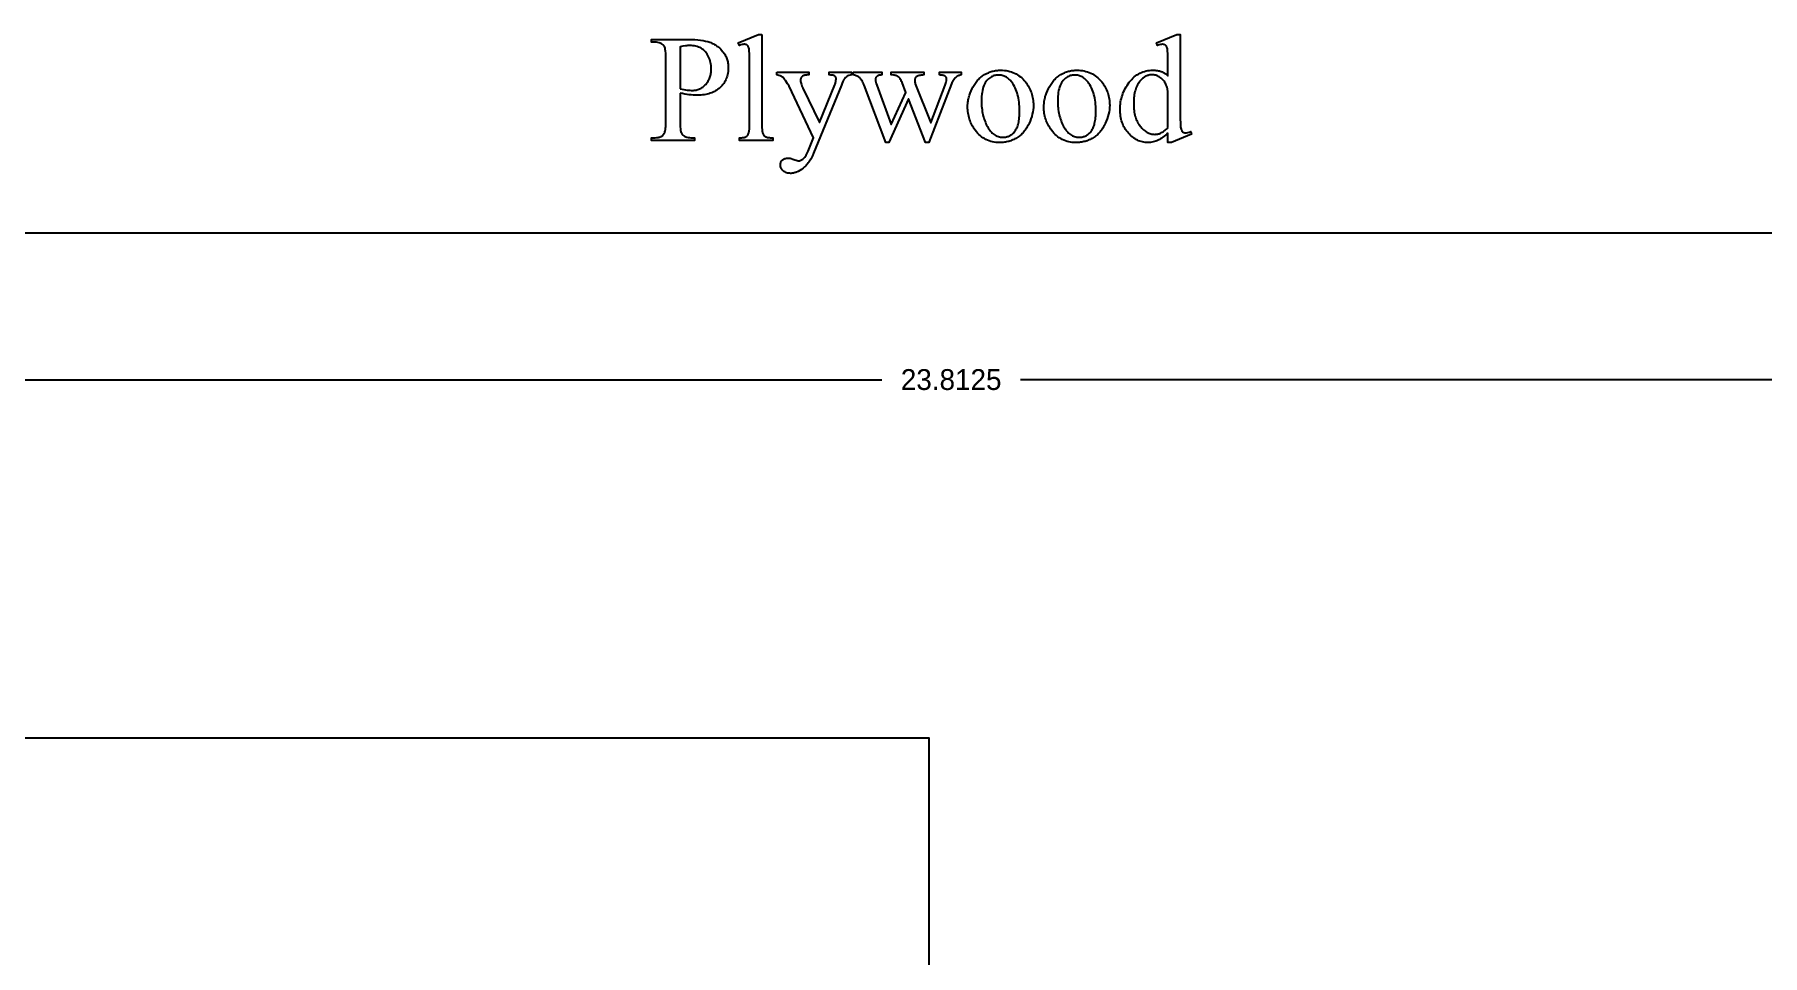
# Model space of a CAD drawing. Extents: x -4 to 200, y -54 to 66.
# Drawn here: x 102.78 to 117.71, y 40.66 to 48.62 of the extents above; entities that cross this region are included whole.
import ezdxf

# ---------------------------------------------------------------- set-up
doc = ezdxf.new("R2010")
doc.units = 0
doc.header["$MEASUREMENT"] = 0
doc.layers.get('Defpoints').update_dxf_attribs({"linetype": 'CONTINUOUS'})
doc.layers.add('Dimentions', color=7, linetype='CONTINUOUS')
doc.layers.add('LAYER_1', color=3, linetype='CONTINUOUS')
doc.dimstyles.get("Standard").update_dxf_attribs({"dimtxt": 0.18, "dimasz": 0.18, "dimexe": 0.18, "dimexo": 0.0625, "dimgap": 0.09, "dimtad": 0, "dimtih": 1, "dimtoh": 1, "dimdec": 4, "dimzin": 0, "dimdsep": 46, "dimtxsty": 'STANDARD', "dimcen": 0.09, "dimadec": 0, "dimazin": 0, "dimtfac": 1, "dimtdec": 4, "dimtofl": 0, "dimtmove": 0, "dimatfit": 3, "dimfxl": 1, "dimtolj": 1, "dimtzin": 0, "dimarcsym": 0})

# ---------------------------------------------------------------- blocks, each defined once
blk = doc.blocks.new('*D193')
at = {"layer": 'Defpoints', "color": 0}
for p in [(98.794, 46.904), (122.607, 46.904), (122.607, 45.633)]:
    blk.add_point(p, dxfattribs=at)
at = {"layer": 'Dimentions', "color": 0, "lineweight": -2}
for p, q in [((98.794, 46.841), (98.794, 45.453)), ((122.607, 46.841), (122.607, 45.453)), ((98.974, 45.633), (110.1, 45.633)), ((122.427, 45.633), (111.3, 45.633))]:
    blk.add_line(p, q, dxfattribs=at)
at = {"layer": 'Dimentions', "color": 0}
for points in [[(98.974, 45.663), (98.974, 45.603), (98.794, 45.633)], [(122.427, 45.603), (122.427, 45.663), (122.607, 45.633)]]:
    blk.add_solid(points, dxfattribs=at)
at = {"layer": 'Dimentions', "color": 0, "insert": (110.7, 45.633), "char_height": 0.18, "attachment_point": 5}
blk.add_mtext('\\A1;23.8125', dxfattribs=at)

msp = doc.modelspace()

# ---------------------------------------------------------------- linework, layer by layer
at = {"layer": 'LAYER_1'}
msp.add_line((98.79414, 46.90379), (122.60664, 46.90379), dxfattribs=at)
for points in [[(108.35694, 48.11005), (108.35694, 47.85576), (108.35722, 47.83614), (108.35807, 47.81846), (108.35947, 47.80274), (108.36145, 47.78897), (108.36398, 47.77715), (108.36708, 47.76728), (108.36884, 47.76308), (108.37074, 47.75937), (108.37278, 47.75614), (108.37497, 47.7534), (108.38147, 47.74676), (108.38877, 47.74101), (108.39684, 47.73614), (108.40571, 47.73216), (108.41535, 47.72906), (108.42578, 47.72684), (108.437, 47.72552), (108.449, 47.72507), (108.48248, 47.72507), (108.48248, 47.70125), (108.10844, 47.70125), (108.10844, 47.72507), (108.14127, 47.72507), (108.15462, 47.72564), (108.16093, 47.72634), (108.16698, 47.72733), (108.1728, 47.72859), (108.17836, 47.73014), (108.18368, 47.73197), (108.18875, 47.73409), (108.19358, 47.73648), (108.19816, 47.73916), (108.20249, 47.74211), (108.20658, 47.74535), (108.21042, 47.74887), (108.21401, 47.75268), (108.21736, 47.75676), (108.22046, 47.76113), (108.22348, 47.76697), (108.22609, 47.77452), (108.2283, 47.78379), (108.23012, 47.79476), (108.23152, 47.80745), (108.23253, 47.82184), (108.23313, 47.83795), (108.23333, 47.85576), (108.23333, 48.41971), (108.23306, 48.43933), (108.23225, 48.45701), (108.23089, 48.47273), (108.22899, 48.4865), (108.22654, 48.49832), (108.22356, 48.50819), (108.22186, 48.51239), (108.22003, 48.5161), (108.21806, 48.51933), (108.21595, 48.52207), (108.20929, 48.52871), (108.20187, 48.53446), (108.19368, 48.53933), (108.18473, 48.54331), (108.17501, 48.54641), (108.16453, 48.54863), (108.15328, 48.54995), (108.14127, 48.5504), (108.10844, 48.5504), (108.10844, 48.57422), (108.4284, 48.57422), (108.45692, 48.57384), (108.48388, 48.57271), (108.5093, 48.57082), (108.53317, 48.56818), (108.55549, 48.56479), (108.57627, 48.56064), (108.59549, 48.55573), (108.61316, 48.55007), (108.62153, 48.54693), (108.62973, 48.54352), (108.63776, 48.53986), (108.64563, 48.53593), (108.65334, 48.53175), (108.66087, 48.52731), (108.66824, 48.5226), (108.67545, 48.51764), (108.68249, 48.51242), (108.68936, 48.50695), (108.69607, 48.50121), (108.70261, 48.49521), (108.70898, 48.48896), (108.71519, 48.48244), (108.72711, 48.46864), (108.73272, 48.46139), (108.73797, 48.45398), (108.74286, 48.4464), (108.74739, 48.43866), (108.75155, 48.43075), (108.75536, 48.42268), (108.7588, 48.41444), (108.76187, 48.40603), (108.76459, 48.39746), (108.76694, 48.38872), (108.76894, 48.37981), (108.77057, 48.37074), (108.77183, 48.36151), (108.77274, 48.3521), (108.77328, 48.34253), (108.77346, 48.3328), (108.77319, 48.3196), (108.77236, 48.30671), (108.77098, 48.29413), (108.76906, 48.28186), (108.76658, 48.26991), (108.76355, 48.25826), (108.75997, 48.24693), (108.75584, 48.23591), (108.75116, 48.2252), (108.74593, 48.21481), (108.74014, 48.20472), (108.73381, 48.19495), (108.72693, 48.18549), (108.71949, 48.17634), (108.71151, 48.1675), (108.70297, 48.15898), (108.69393, 48.15087), (108.68444, 48.14329), (108.67449, 48.13623), (108.66408, 48.12969), (108.65322, 48.12367), (108.64191, 48.11818), (108.63014, 48.11321), (108.61791, 48.10877), (108.60523, 48.10484), (108.59209, 48.10144), (108.5785, 48.09857), (108.56446, 48.09621), (108.54996, 48.09438), (108.535, 48.09307), (108.51959, 48.09229), (108.50372, 48.09203), (108.48763, 48.09231), (108.47089, 48.09315), (108.45351, 48.09456), (108.43548, 48.09653), (108.41681, 48.09907), (108.3975, 48.10217), (108.37754, 48.10583)], [(109.06381, 48.61671), (109.06381, 47.83452), (109.06431, 47.80917), (109.06494, 47.79824), (109.06582, 47.78849), (109.06695, 47.7799), (109.06833, 47.77247), (109.06997, 47.76622), (109.07185, 47.76113), (109.074, 47.75676), (109.07642, 47.75266), (109.07911, 47.74883), (109.08207, 47.74527), (109.08531, 47.74199), (109.08881, 47.73898), (109.09259, 47.73623), (109.09664, 47.73377), (109.10128, 47.73158), (109.10682, 47.72968), (109.11327, 47.72808), (109.12062, 47.72676), (109.12888, 47.72574), (109.13804, 47.72501), (109.14811, 47.72458), (109.15909, 47.72443), (109.15909, 47.70125), (108.87003, 47.70125), (108.87003, 47.72443), (108.8887, 47.72495), (108.89683, 47.72561), (108.90415, 47.72652), (108.91067, 47.7277), (108.91638, 47.72914), (108.92129, 47.73084), (108.92539, 47.7328), (108.929, 47.73506), (108.9324, 47.73767), (108.93559, 47.74062), (108.93859, 47.7439), (108.94139, 47.74754), (108.94398, 47.75151), (108.94638, 47.75582), (108.94857, 47.76048), (108.95053, 47.76586), (108.95223, 47.77235), (108.95367, 47.77995), (108.95485, 47.78865), (108.95576, 47.79845), (108.95642, 47.80937), (108.95694, 47.83452), (108.95694, 48.37014), (108.95666, 48.41522), (108.95581, 48.45069), (108.9544, 48.47654), (108.95349, 48.48586), (108.95243, 48.49278), (108.94984, 48.5033), (108.94828, 48.50788), (108.94656, 48.51201), (108.94466, 48.51569), (108.9426, 48.51891), (108.94036, 48.52168), (108.93795, 48.524), (108.93537, 48.52596), (108.93262, 48.52766), (108.92969, 48.5291), (108.9266, 48.53028), (108.9199, 48.53185), (108.91252, 48.53237), (108.90819, 48.53221), (108.90359, 48.53173), (108.89353, 48.5298), (108.88234, 48.52658), (108.87003, 48.52207), (108.85909, 48.5446), (109.03484, 48.61671)], [(112.57368, 47.76756), (112.56292, 47.75669), (112.55223, 47.74662), (112.5416, 47.73734), (112.53103, 47.72886), (112.52052, 47.72117), (112.51006, 47.71427), (112.49967, 47.70817), (112.48934, 47.70286), (112.47894, 47.69826), (112.46834, 47.69427), (112.45754, 47.6909), (112.44653, 47.68814), (112.43533, 47.68599), (112.42392, 47.68446), (112.41231, 47.68354), (112.4005, 47.68323), (112.38853, 47.68354), (112.37674, 47.68449), (112.36515, 47.68607), (112.35375, 47.68828), (112.34254, 47.69112), (112.33152, 47.69459), (112.32069, 47.69869), (112.31005, 47.70343), (112.2996, 47.70879), (112.28935, 47.71479), (112.27929, 47.72142), (112.26941, 47.72868), (112.25973, 47.73657), (112.25024, 47.74509), (112.24094, 47.75424), (112.23183, 47.76402), (112.2231, 47.7743), (112.21493, 47.78494), (112.20733, 47.79594), (112.20029, 47.8073), (112.19381, 47.81901), (112.18789, 47.83109), (112.18254, 47.84353), (112.17775, 47.85632), (112.17353, 47.86948), (112.16987, 47.883), (112.16677, 47.89687), (112.16424, 47.91111), (112.16226, 47.9257), (112.16086, 47.94065), (112.16001, 47.95597), (112.15973, 47.97164), (112.16004, 47.98741), (112.16098, 48.00301), (112.16254, 48.01844), (112.16472, 48.0337), (112.16752, 48.0488), (112.17095, 48.06373), (112.17501, 48.07848), (112.17969, 48.09307), (112.18499, 48.10749), (112.19091, 48.12175), (112.19746, 48.13583), (112.20463, 48.14975), (112.21243, 48.16349), (112.22085, 48.17707), (112.22989, 48.19048), (112.23956, 48.20372), (112.24971, 48.21647), (112.26023, 48.22839), (112.2711, 48.23949), (112.28233, 48.24977), (112.29391, 48.25923), (112.30586, 48.26786), (112.31816, 48.27568), (112.33081, 48.28267), (112.34383, 48.28883), (112.3572, 48.29418), (112.37093, 48.2987), (112.38501, 48.3024), (112.39945, 48.30528), (112.41425, 48.30734), (112.42941, 48.30857), (112.44492, 48.30898), (112.45455, 48.30879), (112.46397, 48.30821), (112.47318, 48.30724), (112.48218, 48.30588), (112.49097, 48.30414), (112.49954, 48.30201), (112.50791, 48.29949), (112.51606, 48.29659), (112.524, 48.2933), (112.53173, 48.28962), (112.53925, 48.28555), (112.54656, 48.2811), (112.55366, 48.27626), (112.56054, 48.27103), (112.56721, 48.26541), (112.57368, 48.25941), (112.57368, 48.36821), (112.57338, 48.41388), (112.57247, 48.44981), (112.57096, 48.476), (112.56998, 48.48544), (112.56885, 48.49246), (112.56609, 48.50312), (112.56446, 48.50776), (112.56265, 48.51193), (112.56068, 48.51564), (112.55853, 48.51889), (112.55621, 48.52168), (112.55372, 48.524), (112.55106, 48.52596), (112.54825, 48.52766), (112.54527, 48.5291), (112.54213, 48.53028), (112.53537, 48.53185), (112.52797, 48.53237), (112.51892, 48.53173), (112.5085, 48.5298), (112.49671, 48.52658), (112.48355, 48.52207), (112.47518, 48.5446), (112.65093, 48.61671), (112.6799, 48.61671), (112.6799, 47.93495), (112.6802, 47.88817), (112.68111, 47.8515), (112.68262, 47.82492), (112.6836, 47.81542), (112.68473, 47.80844), (112.68751, 47.79788), (112.68917, 47.79325), (112.69101, 47.78905), (112.69303, 47.78528), (112.69523, 47.78195), (112.69761, 47.77905), (112.70018, 47.77658), (112.70571, 47.77263), (112.70864, 47.77108), (112.71169, 47.76982), (112.71484, 47.76883), (112.7181, 47.76813), (112.72497, 47.76756), (112.72949, 47.76773), (112.73438, 47.76825), (112.74524, 47.7703), (112.75756, 47.77372), (112.77132, 47.77851), (112.7784, 47.75598), (112.60329, 47.68323), (112.57368, 47.68323)], [(108.35694, 48.14675), (108.38913, 48.14111), (108.41745, 48.13709), (108.43017, 48.13568), (108.44192, 48.13468), (108.4527, 48.13407), (108.46252, 48.13387), (108.47082, 48.13407), (108.47897, 48.13468), (108.48698, 48.13569), (108.49485, 48.13711), (108.50257, 48.13893), (108.51015, 48.14116), (108.51759, 48.14379), (108.52488, 48.14683), (108.53204, 48.15027), (108.53904, 48.15412), (108.54591, 48.15837), (108.55263, 48.16302), (108.5592, 48.16808), (108.56564, 48.17355), (108.57193, 48.17942), (108.57808, 48.1857), (108.58396, 48.19229), (108.58947, 48.19913), (108.59459, 48.20621), (108.59934, 48.21352), (108.60371, 48.22107), (108.6077, 48.22886), (108.6113, 48.2369), (108.61453, 48.24517), (108.61738, 48.25367), (108.61985, 48.26242), (108.62194, 48.27141), (108.62364, 48.28063), (108.62497, 48.2901), (108.62592, 48.2998), (108.62649, 48.30974), (108.62668, 48.31992), (108.62632, 48.33396), (108.62523, 48.34775), (108.62342, 48.36128), (108.62089, 48.37456), (108.61763, 48.3876), (108.61365, 48.40038), (108.60894, 48.4129), (108.60351, 48.42518), (108.59741, 48.43695), (108.59071, 48.44796), (108.58341, 48.4582), (108.5755, 48.46767), (108.56699, 48.47638), (108.55788, 48.48433), (108.54816, 48.49151), (108.53784, 48.49793), (108.52704, 48.50359), (108.51587, 48.50849), (108.50434, 48.51264), (108.49245, 48.51603), (108.4802, 48.51867), (108.46759, 48.52056), (108.45461, 48.52169), (108.44127, 48.52207), (108.43277, 48.52188), (108.42369, 48.52131), (108.41402, 48.52035), (108.40377, 48.51901), (108.38152, 48.51519), (108.35694, 48.50984)], [(109.19385, 48.29095), (109.46874, 48.29095), (109.46874, 48.26713), (109.45522, 48.26713), (109.44821, 48.26694), (109.44164, 48.26635), (109.43553, 48.26537), (109.42987, 48.264), (109.42467, 48.26223), (109.41992, 48.26007), (109.41562, 48.25752), (109.41177, 48.25458), (109.40837, 48.25135), (109.40543, 48.24792), (109.40294, 48.24431), (109.4009, 48.2405), (109.39932, 48.2365), (109.39819, 48.23231), (109.39751, 48.22793), (109.39728, 48.22336), (109.39761, 48.21678), (109.39861, 48.2096), (109.40027, 48.20181), (109.40259, 48.19342), (109.40558, 48.18443), (109.40923, 48.17483), (109.41355, 48.16463), (109.41853, 48.15383), (109.56209, 47.8564), (109.69406, 48.18216), (109.69663, 48.18874), (109.69885, 48.19531), (109.70073, 48.20186), (109.70227, 48.20839), (109.70347, 48.2149), (109.70432, 48.22139), (109.70484, 48.22785), (109.70501, 48.2343), (109.70473, 48.23973), (109.70388, 48.24444), (109.70247, 48.24842), (109.7005, 48.25168), (109.69756, 48.25504), (109.6939, 48.25804), (109.68952, 48.26068), (109.68441, 48.26295), (109.67789, 48.26478), (109.66928, 48.26609), (109.65858, 48.26687), (109.64578, 48.26713), (109.64578, 48.29095), (109.83763, 48.29095), (109.83763, 48.26713), (109.8264, 48.26552), (109.81654, 48.26327), (109.80805, 48.26037), (109.80093, 48.25683), (109.79433, 48.25213), (109.78741, 48.24573), (109.78017, 48.23764), (109.7726, 48.22786), (109.76906, 48.22139), (109.76424, 48.21096), (109.75812, 48.1966), (109.75072, 48.17829), (109.51059, 47.58988), (109.50156, 47.56913), (109.49186, 47.54969), (109.48675, 47.54045), (109.48148, 47.53155), (109.47604, 47.52297), (109.47043, 47.51472), (109.46465, 47.5068), (109.45871, 47.4992), (109.45259, 47.49193), (109.44631, 47.48499), (109.43986, 47.47837), (109.43324, 47.47208), (109.42645, 47.46612), (109.41949, 47.46048), (109.40548, 47.45022), (109.39159, 47.44133), (109.37783, 47.43381), (109.36421, 47.42765), (109.35745, 47.42508), (109.35071, 47.42286), (109.34402, 47.42098), (109.33735, 47.41944), (109.33072, 47.41824), (109.32412, 47.41739), (109.31755, 47.41688), (109.31102, 47.41671), (109.30173, 47.41705), (109.29287, 47.41807), (109.28443, 47.41978), (109.27641, 47.42218), (109.26882, 47.42526), (109.26165, 47.42902), (109.2549, 47.43346), (109.24857, 47.43859), (109.24284, 47.44417), (109.23787, 47.44994), (109.23366, 47.45592), (109.23022, 47.46209), (109.22755, 47.46847), (109.22564, 47.47505), (109.22449, 47.48183), (109.22411, 47.48881), (109.22438, 47.4954), (109.22521, 47.50166), (109.2266, 47.50759), (109.22853, 47.51319), (109.23102, 47.51846), (109.23407, 47.52339), (109.23766, 47.52799), (109.24181, 47.53226), (109.24644, 47.53611), (109.25149, 47.53945), (109.25694, 47.54227), (109.26281, 47.54458), (109.2691, 47.54637), (109.27579, 47.54765), (109.2829, 47.54842), (109.29042, 47.54868), (109.29597, 47.54846), (109.302, 47.54779), (109.30852, 47.54669), (109.31552, 47.54514), (109.33097, 47.54071), (109.34836, 47.53452), (109.36002, 47.53029), (109.36928, 47.52727), (109.37612, 47.52546), (109.38054, 47.52486), (109.38543, 47.52517), (109.39042, 47.52611), (109.39553, 47.52767), (109.40074, 47.52985), (109.40607, 47.53266), (109.41151, 47.53609), (109.41705, 47.54014), (109.42271, 47.54482), (109.42843, 47.55039), (109.43416, 47.55713), (109.4399, 47.56504), (109.44565, 47.57411), (109.45141, 47.58435), (109.45717, 47.59576), (109.46295, 47.60833), (109.46874, 47.62207), (109.51059, 47.72443), (109.29878, 48.16928), (109.29323, 48.17986), (109.28623, 48.19165), (109.27778, 48.20465), (109.26788, 48.21885), (109.2602, 48.22919), (109.25324, 48.23768), (109.247, 48.24432), (109.24149, 48.24911), (109.23751, 48.25164), (109.23296, 48.2541), (109.22218, 48.25877), (109.20914, 48.26311), (109.19385, 48.26713)], [(109.85372, 48.29095), (110.10093, 48.29095), (110.10093, 48.26713), (110.09277, 48.26638), (110.08534, 48.2654), (110.07864, 48.26421), (110.07269, 48.26279), (110.06746, 48.26115), (110.06297, 48.25929), (110.05921, 48.25721), (110.05619, 48.2549), (110.0537, 48.25236), (110.05154, 48.24955), (110.04972, 48.24648), (110.04822, 48.24315), (110.04706, 48.23956), (110.04623, 48.23571), (110.04573, 48.2316), (110.04557, 48.22722), (110.04574, 48.2221), (110.04625, 48.21672), (110.0483, 48.20517), (110.05172, 48.19258), (110.05651, 48.17894), (110.18269, 47.83967), (110.30951, 48.11585), (110.27604, 48.20276), (110.27202, 48.21204), (110.26771, 48.22058), (110.26309, 48.22838), (110.25817, 48.23543), (110.25295, 48.24174), (110.24743, 48.2473), (110.24161, 48.25212), (110.23548, 48.25619), (110.23156, 48.25833), (110.22687, 48.26025), (110.22142, 48.26195), (110.2152, 48.26343), (110.20822, 48.26469), (110.20047, 48.26573), (110.18269, 48.26713), (110.18269, 48.29095), (110.46338, 48.29095), (110.46338, 48.26713), (110.45221, 48.26645), (110.44189, 48.26536), (110.43242, 48.26388), (110.42378, 48.26198), (110.416, 48.25969), (110.40906, 48.25699), (110.40296, 48.2539), (110.39771, 48.2504), (110.39469, 48.24763), (110.39208, 48.24448), (110.38987, 48.24095), (110.38806, 48.23704), (110.38665, 48.23274), (110.38564, 48.22807), (110.38504, 48.22301), (110.38484, 48.21756), (110.38516, 48.21109), (110.38612, 48.20453), (110.38773, 48.19789), (110.38999, 48.19117), (110.52389, 47.85254), (110.64814, 48.17894), (110.65377, 48.19543), (110.6578, 48.21016), (110.65921, 48.21686), (110.66021, 48.22312), (110.66082, 48.22893), (110.66102, 48.2343), (110.66082, 48.23732), (110.66023, 48.24026), (110.65925, 48.24311), (110.65788, 48.24589), (110.65611, 48.24859), (110.65396, 48.2512), (110.65141, 48.25374), (110.64846, 48.25619), (110.64495, 48.25847), (110.64068, 48.2605), (110.63565, 48.26226), (110.62987, 48.26375), (110.62334, 48.26499), (110.61605, 48.26597), (110.60801, 48.26668), (110.59921, 48.26713), (110.59921, 48.29095), (110.78527, 48.29095), (110.78527, 48.26713), (110.77838, 48.26586), (110.77173, 48.26412), (110.7653, 48.26191), (110.75911, 48.25925), (110.75315, 48.25612), (110.74742, 48.25253), (110.74193, 48.24847), (110.73666, 48.24396), (110.73163, 48.23898), (110.72682, 48.23354), (110.72225, 48.22763), (110.71791, 48.22127), (110.7138, 48.21444), (110.70992, 48.20714), (110.70628, 48.19939), (110.70286, 48.19117), (110.50587, 47.68323), (110.47947, 47.68323), (110.33205, 48.05984), (110.16016, 47.68323), (110.13634, 47.68323), (109.94707, 48.17894), (109.94241, 48.19021), (109.93777, 48.20052), (109.93316, 48.20988), (109.92856, 48.21829), (109.92398, 48.22574), (109.91943, 48.23223), (109.91489, 48.23777), (109.91037, 48.24235), (109.90554, 48.24633), (109.90007, 48.25005), (109.89396, 48.25353), (109.8872, 48.25675), (109.87979, 48.25973), (109.87175, 48.26245), (109.86306, 48.26492), (109.85372, 48.26713)], [(111.12711, 48.30834), (111.14364, 48.30794), (111.15976, 48.30675), (111.17547, 48.30476), (111.19076, 48.30198), (111.20565, 48.2984), (111.22012, 48.29403), (111.23417, 48.28887), (111.24782, 48.28291), (111.26105, 48.27615), (111.27387, 48.2686), (111.28628, 48.26026), (111.29828, 48.25112), (111.30986, 48.24119), (111.32103, 48.23046), (111.33179, 48.21894), (111.34213, 48.20662), (111.35047, 48.19565), (111.35828, 48.18449), (111.36554, 48.17312), (111.37227, 48.16155), (111.37846, 48.14979), (111.38411, 48.13782), (111.38922, 48.12564), (111.3938, 48.11327), (111.39783, 48.1007), (111.40133, 48.08792), (111.40429, 48.07495), (111.40671, 48.06177), (111.40859, 48.04839), (111.40994, 48.03481), (111.41075, 48.02103), (111.41102, 48.00705), (111.41042, 47.98722), (111.40864, 47.96734), (111.40568, 47.94739), (111.40152, 47.92738), (111.39618, 47.90731), (111.38965, 47.88719), (111.38194, 47.867), (111.37303, 47.84675), (111.36817, 47.83676), (111.36309, 47.82709), (111.35778, 47.81773), (111.35225, 47.80868), (111.3465, 47.79995), (111.34052, 47.79152), (111.33432, 47.78341), (111.32789, 47.77561), (111.32124, 47.76812), (111.31436, 47.76094), (111.30727, 47.75408), (111.29994, 47.74753), (111.2924, 47.74128), (111.28463, 47.73535), (111.27664, 47.72974), (111.26842, 47.72443), (111.26003, 47.71944), (111.25153, 47.71477), (111.2429, 47.71043), (111.23416, 47.7064), (111.2253, 47.7027), (111.21632, 47.69932), (111.20722, 47.69627), (111.19801, 47.69353), (111.18867, 47.69111), (111.17922, 47.68902), (111.16965, 47.68725), (111.15996, 47.6858), (111.15016, 47.68468), (111.14023, 47.68387), (111.13019, 47.68339), (111.12003, 47.68323), (111.10359, 47.68364), (111.08757, 47.68489), (111.07198, 47.68696), (111.05682, 47.68987), (111.04208, 47.6936), (111.02778, 47.69817), (111.0139, 47.70356), (111.00045, 47.70978), (110.98742, 47.71684), (110.97483, 47.72472), (110.96266, 47.73344), (110.95092, 47.74298), (110.9396, 47.75335), (110.92872, 47.76456), (110.91826, 47.77659), (110.90823, 47.78945), (110.9002, 47.80072), (110.89269, 47.81217), (110.88569, 47.82378), (110.87922, 47.83556), (110.87326, 47.84752), (110.86782, 47.85964), (110.8629, 47.87194), (110.8585, 47.88441), (110.85461, 47.89705), (110.85124, 47.90986), (110.84839, 47.92284), (110.84606, 47.93599), (110.84425, 47.94931), (110.84295, 47.96281), (110.84218, 47.97647), (110.84192, 47.99031), (110.84208, 48.00045), (110.84255, 48.01057), (110.84333, 48.02069), (110.84443, 48.03081), (110.84585, 48.04091), (110.84758, 48.05101), (110.84962, 48.0611), (110.85198, 48.07118), (110.85465, 48.08126), (110.85764, 48.09133), (110.86455, 48.11144), (110.87272, 48.13152), (110.88215, 48.15158), (110.88728, 48.16143), (110.89261, 48.17096), (110.89814, 48.18016), (110.90386, 48.18904), (110.90978, 48.19758), (110.91591, 48.2058), (110.92223, 48.2137), (110.92875, 48.22127), (110.93547, 48.22851), (110.94238, 48.23542), (110.9495, 48.242), (110.95681, 48.24826), (110.96432, 48.2542), (110.97204, 48.2598), (110.97995, 48.26508), (110.98806, 48.27003), (111.00459, 48.27901), (111.02137, 48.28679), (111.02985, 48.29023), (111.03839, 48.29337), (111.04699, 48.29622), (111.05565, 48.29876), (111.06437, 48.301), (111.07315, 48.30295), (111.082, 48.3046), (111.0909, 48.30594), (111.09986, 48.30699), (111.10888, 48.30774), (111.11797, 48.30819)], [(111.10715, 48.26649), (111.09862, 48.26617), (111.09007, 48.26522), (111.08152, 48.26364), (111.07295, 48.26142), (111.06438, 48.25857), (111.05579, 48.25508), (111.0472, 48.25096), (111.03859, 48.24621), (111.03019, 48.24066), (111.0222, 48.23416), (111.01462, 48.2267), (111.00745, 48.21829), (111.00069, 48.20892), (110.99435, 48.19859), (110.98842, 48.18731), (110.9829, 48.17507), (110.97793, 48.16191), (110.97361, 48.14783), (110.96996, 48.13286), (110.96697, 48.11697), (110.96465, 48.10018), (110.96299, 48.08249), (110.96199, 48.06389), (110.96166, 48.04439), (110.96186, 48.02843), (110.96246, 48.01275), (110.96346, 47.99735), (110.96486, 47.98222), (110.96666, 47.96737), (110.96886, 47.9528), (110.97146, 47.9385), (110.97446, 47.92448), (110.97785, 47.91074), (110.98165, 47.89727), (110.98585, 47.88408), (110.99045, 47.87117), (110.99545, 47.85853), (111.00085, 47.84617), (111.00664, 47.83409), (111.01284, 47.82228), (111.01937, 47.81098), (111.02614, 47.80041), (111.03318, 47.79056), (111.04046, 47.78144), (111.048, 47.77306), (111.0558, 47.7654), (111.06385, 47.75847), (111.07215, 47.75227), (111.0807, 47.7468), (111.08952, 47.74206), (111.09858, 47.73805), (111.1079, 47.73477), (111.11747, 47.73222), (111.1273, 47.7304), (111.13738, 47.7293), (111.14771, 47.72894), (111.15543, 47.72914), (111.16298, 47.72974), (111.17036, 47.73075), (111.17757, 47.73216), (111.1846, 47.73397), (111.19147, 47.73618), (111.19816, 47.73879), (111.20469, 47.74181), (111.21104, 47.74523), (111.21722, 47.74905), (111.22323, 47.75328), (111.22907, 47.75791), (111.23474, 47.76294), (111.24023, 47.76837), (111.24556, 47.7742), (111.25072, 47.78044), (111.25563, 47.78717), (111.26022, 47.79447), (111.2645, 47.80236), (111.26846, 47.81082), (111.2721, 47.81986), (111.27543, 47.82948), (111.27844, 47.83967), (111.28113, 47.85045), (111.28351, 47.8618), (111.28557, 47.87374), (111.28731, 47.88625), (111.28874, 47.89934), (111.28985, 47.913), (111.29064, 47.92725), (111.29112, 47.94207), (111.29127, 47.95748), (111.29101, 47.97685), (111.29022, 47.9957), (111.2889, 48.01403), (111.28705, 48.03183), (111.28467, 48.04912), (111.28177, 48.06587), (111.27834, 48.08211), (111.27437, 48.09782), (111.26989, 48.11301), (111.26487, 48.12768), (111.25932, 48.14182), (111.25325, 48.15544), (111.24665, 48.16854), (111.23952, 48.18111), (111.23186, 48.19316), (111.22368, 48.20469), (111.21787, 48.21217), (111.21186, 48.21917), (111.20565, 48.22569), (111.19925, 48.23173), (111.19266, 48.23728), (111.18587, 48.24235), (111.17888, 48.24694), (111.17169, 48.25104), (111.16431, 48.25466), (111.15673, 48.2578), (111.14896, 48.26046), (111.14099, 48.26263), (111.13283, 48.26432), (111.12447, 48.26552), (111.11591, 48.26625)], [(111.78634, 48.30834), (111.80287, 48.30794), (111.81899, 48.30675), (111.8347, 48.30476), (111.84999, 48.30198), (111.86487, 48.2984), (111.87934, 48.29403), (111.8934, 48.28887), (111.90705, 48.28291), (111.92028, 48.27615), (111.9331, 48.2686), (111.94551, 48.26026), (111.9575, 48.25112), (111.96909, 48.24119), (111.98026, 48.23046), (111.99101, 48.21894), (112.00136, 48.20662), (112.0097, 48.19565), (112.0175, 48.18449), (112.02477, 48.17312), (112.0315, 48.16155), (112.03769, 48.14979), (112.04334, 48.13782), (112.04845, 48.12564), (112.05302, 48.11327), (112.05706, 48.1007), (112.06056, 48.08792), (112.06352, 48.07495), (112.06594, 48.06177), (112.06782, 48.04839), (112.06917, 48.03481), (112.06997, 48.02103), (112.07024, 48.00705), (112.06965, 47.98722), (112.06787, 47.96734), (112.0649, 47.94739), (112.06075, 47.92738), (112.05541, 47.90731), (112.04888, 47.88719), (112.04116, 47.867), (112.03226, 47.84675), (112.0274, 47.83676), (112.02232, 47.82709), (112.01701, 47.81773), (112.01148, 47.80868), (112.00572, 47.79995), (111.99975, 47.79152), (111.99354, 47.78341), (111.98712, 47.77561), (111.98047, 47.76812), (111.97359, 47.76094), (111.96649, 47.75408), (111.95917, 47.74753), (111.95163, 47.74128), (111.94386, 47.73535), (111.93586, 47.72974), (111.92765, 47.72443), (111.91926, 47.71944), (111.91075, 47.71477), (111.90213, 47.71043), (111.89339, 47.7064), (111.88453, 47.7027), (111.87555, 47.69932), (111.86645, 47.69627), (111.85723, 47.69353), (111.8479, 47.69111), (111.83845, 47.68902), (111.82888, 47.68725), (111.81919, 47.6858), (111.80938, 47.68468), (111.79946, 47.68387), (111.78942, 47.68339), (111.77926, 47.68323), (111.76281, 47.68364), (111.7468, 47.68489), (111.73121, 47.68696), (111.71605, 47.68987), (111.70131, 47.6936), (111.68701, 47.69817), (111.67313, 47.70356), (111.65968, 47.70978), (111.64665, 47.71684), (111.63406, 47.72472), (111.62189, 47.73344), (111.61014, 47.74298), (111.59883, 47.75335), (111.58794, 47.76456), (111.57749, 47.77659), (111.56745, 47.78945), (111.55942, 47.80072), (111.55191, 47.81217), (111.54492, 47.82378), (111.53844, 47.83556), (111.53249, 47.84752), (111.52705, 47.85964), (111.52213, 47.87194), (111.51772, 47.88441), (111.51384, 47.89705), (111.51047, 47.90986), (111.50762, 47.92284), (111.50529, 47.93599), (111.50348, 47.94931), (111.50218, 47.96281), (111.5014, 47.97647), (111.50115, 47.99031), (111.5013, 48.00045), (111.50177, 48.01057), (111.50256, 48.02069), (111.50366, 48.03081), (111.50507, 48.04091), (111.5068, 48.05101), (111.50885, 48.0611), (111.5112, 48.07118), (111.51388, 48.08126), (111.51686, 48.09133), (111.52378, 48.11144), (111.53195, 48.13152), (111.54138, 48.15158), (111.54651, 48.16143), (111.55184, 48.17096), (111.55736, 48.18016), (111.56309, 48.18904), (111.56901, 48.19758), (111.57513, 48.2058), (111.58146, 48.2137), (111.58797, 48.22127), (111.59469, 48.22851), (111.60161, 48.23542), (111.60873, 48.242), (111.61604, 48.24826), (111.62355, 48.2542), (111.63126, 48.2598), (111.63917, 48.26508), (111.64728, 48.27003), (111.66382, 48.27901), (111.6806, 48.28679), (111.68908, 48.29023), (111.69762, 48.29337), (111.70622, 48.29622), (111.71488, 48.29876), (111.7236, 48.301), (111.73238, 48.30295), (111.74122, 48.3046), (111.75013, 48.30594), (111.75909, 48.30699), (111.76811, 48.30774), (111.77719, 48.30819)], [(111.76638, 48.26649), (111.75785, 48.26617), (111.7493, 48.26522), (111.74075, 48.26364), (111.73218, 48.26142), (111.72361, 48.25857), (111.71502, 48.25508), (111.70642, 48.25096), (111.69782, 48.24621), (111.68941, 48.24066), (111.68142, 48.23416), (111.67384, 48.2267), (111.66668, 48.21829), (111.65992, 48.20892), (111.65358, 48.19859), (111.64765, 48.18731), (111.64213, 48.17507), (111.63715, 48.16191), (111.63284, 48.14783), (111.62919, 48.13286), (111.6262, 48.11697), (111.62388, 48.10018), (111.62222, 48.08249), (111.62122, 48.06389), (111.62089, 48.04439), (111.62109, 48.02843), (111.62169, 48.01275), (111.62269, 47.99735), (111.62409, 47.98222), (111.62589, 47.96737), (111.62809, 47.9528), (111.63068, 47.9385), (111.63368, 47.92448), (111.63708, 47.91074), (111.64088, 47.89727), (111.64508, 47.88408), (111.64968, 47.87117), (111.65467, 47.85853), (111.66007, 47.84617), (111.66587, 47.83409), (111.67207, 47.82228), (111.67859, 47.81098), (111.68537, 47.80041), (111.6924, 47.79056), (111.69969, 47.78144), (111.70723, 47.77306), (111.71503, 47.7654), (111.72307, 47.75847), (111.73138, 47.75227), (111.73993, 47.7468), (111.74874, 47.74206), (111.75781, 47.73805), (111.76713, 47.73477), (111.7767, 47.73222), (111.78652, 47.7304), (111.7966, 47.7293), (111.80694, 47.72894), (111.81466, 47.72914), (111.82221, 47.72974), (111.82959, 47.73075), (111.83679, 47.73216), (111.84383, 47.73397), (111.8507, 47.73618), (111.85739, 47.73879), (111.86391, 47.74181), (111.87027, 47.74523), (111.87645, 47.74905), (111.88246, 47.75328), (111.8883, 47.75791), (111.89396, 47.76294), (111.89946, 47.76837), (111.90479, 47.7742), (111.90994, 47.78044), (111.91485, 47.78717), (111.91945, 47.79447), (111.92373, 47.80236), (111.92769, 47.81082), (111.93133, 47.81986), (111.93466, 47.82948), (111.93767, 47.83967), (111.94036, 47.85045), (111.94274, 47.8618), (111.9448, 47.87374), (111.94654, 47.88625), (111.94797, 47.89934), (111.94908, 47.913), (111.94987, 47.92725), (111.95034, 47.94207), (111.9505, 47.95748), (111.95024, 47.97685), (111.94945, 47.9957), (111.94813, 48.01403), (111.94628, 48.03183), (111.9439, 48.04912), (111.941, 48.06587), (111.93756, 48.08211), (111.9336, 48.09782), (111.92911, 48.11301), (111.9241, 48.12768), (111.91855, 48.14182), (111.91248, 48.15544), (111.90588, 48.16854), (111.89875, 48.18111), (111.89109, 48.19316), (111.8829, 48.20469), (111.87709, 48.21217), (111.87109, 48.21917), (111.86488, 48.22569), (111.85848, 48.23173), (111.85189, 48.23728), (111.84509, 48.24235), (111.8381, 48.24694), (111.83092, 48.25104), (111.82354, 48.25466), (111.81596, 48.2578), (111.80819, 48.26046), (111.80022, 48.26263), (111.79205, 48.26432), (111.78369, 48.26552), (111.77514, 48.26625)], [(112.57368, 47.81263), (112.57368, 48.11649), (112.57247, 48.12731), (112.57078, 48.1379), (112.56861, 48.14824), (112.56595, 48.15834), (112.56281, 48.16819), (112.55919, 48.17781), (112.55509, 48.18719), (112.5505, 48.19632), (112.54548, 48.20506), (112.54006, 48.21324), (112.53425, 48.22087), (112.52805, 48.22794), (112.52146, 48.23447), (112.51447, 48.24044), (112.50709, 48.24585), (112.49932, 48.25072), (112.49138, 48.25502), (112.48349, 48.25875), (112.47565, 48.2619), (112.46786, 48.26448), (112.46012, 48.26649), (112.45243, 48.26792), (112.44479, 48.26878), (112.4372, 48.26907), (112.43016, 48.26887), (112.42322, 48.26827), (112.41638, 48.26728), (112.40964, 48.26589), (112.40298, 48.2641), (112.39643, 48.26191), (112.38997, 48.25933), (112.3836, 48.25635), (112.37733, 48.25297), (112.37116, 48.2492), (112.36508, 48.24503), (112.3591, 48.24046), (112.35321, 48.23549), (112.34742, 48.23013), (112.34172, 48.22437), (112.33612, 48.21821), (112.32903, 48.2096), (112.32239, 48.2005), (112.31621, 48.19093), (112.31049, 48.18087), (112.30523, 48.17033), (112.30042, 48.1593), (112.29608, 48.14779), (112.29219, 48.1358), (112.28875, 48.12333), (112.28578, 48.11037), (112.28326, 48.09694), (112.2812, 48.08301), (112.2796, 48.06861), (112.27846, 48.05372), (112.27777, 48.03835), (112.27754, 48.0225), (112.27776, 48.00648), (112.27843, 47.99094), (112.27953, 47.97587), (112.28108, 47.96128), (112.28307, 47.94716), (112.28551, 47.93352), (112.28838, 47.92036), (112.2917, 47.90767), (112.29547, 47.89545), (112.29967, 47.88371), (112.30432, 47.87244), (112.30941, 47.86166), (112.31494, 47.85134), (112.32091, 47.8415), (112.32733, 47.83214), (112.33419, 47.82325), (112.34132, 47.81487), (112.34856, 47.80703), (112.35589, 47.79973), (112.36332, 47.79297), (112.37086, 47.78675), (112.37849, 47.78108), (112.38623, 47.77594), (112.39406, 47.77135), (112.402, 47.76729), (112.41004, 47.76378), (112.41818, 47.7608), (112.42641, 47.75837), (112.43475, 47.75648), (112.44319, 47.75513), (112.45173, 47.75431), (112.46037, 47.75404), (112.46768, 47.75427), (112.47496, 47.75496), (112.48221, 47.7561), (112.48942, 47.75771), (112.49661, 47.75977), (112.50377, 47.76228), (112.51089, 47.76526), (112.51799, 47.76869), (112.52506, 47.77258), (112.53209, 47.77693), (112.5391, 47.78173), (112.54608, 47.787), (112.55302, 47.79272), (112.55994, 47.7989), (112.56682, 47.80553)], [(86.75907, 2.5328), (110.50907, 2.5328), (110.50907, 42.5328), (86.75907, 42.5328)]]:
    msp.add_lwpolyline(points, close=True, dxfattribs=at)

# ---------------------------------------------------------------- dimensions: what is measured, and where the dimension line sits
at = {"layer": 'Dimentions'}
dim = msp.add_linear_dim(base=(122.60664, 45.63329), p1=(98.79414, 46.90379), p2=(122.60664, 46.90379), dimstyle='STANDARD', override={"dimtmove": 2}, dxfattribs=at)
dim.commit()
dim.dimension.update_dxf_attribs({"geometry": '*D193', "text_midpoint": (110.70039, 45.63329)})

doc.saveas('drawing.dxf')
